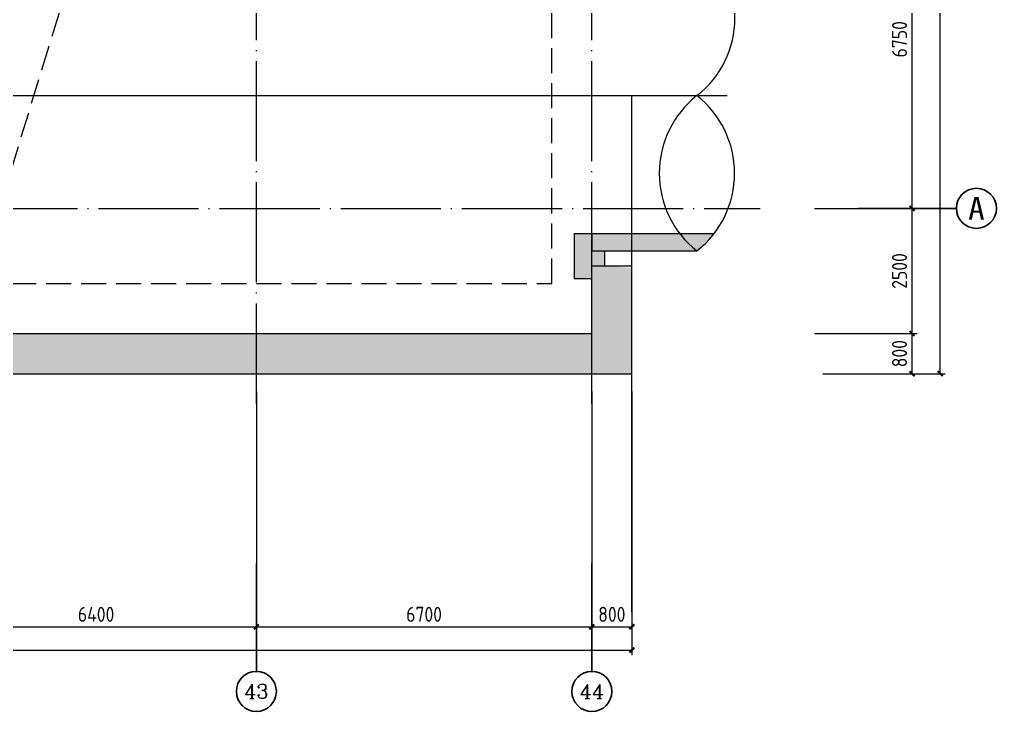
# Model space of a CAD drawing. Extents: x 4 to 13611208, y -605838 to 574722.
# Drawn here: x 13461467 to 13480978, y -28853 to -15041 of the extents above; entities that cross this region are included whole.
import ezdxf
from ezdxf.enums import TextEntityAlignment as Align

# ---------------------------------------------------------------- set-up
doc = ezdxf.new("R2010")
doc.units = 0
doc.header["$LTSCALE"] = 1000
doc.header["$MEASUREMENT"] = 0
doc.linetypes.add('DASH', pattern=[0.35, 0.25, -0.1])
doc.linetypes.add('DOTE', pattern=[2.42, 2, -0.2, 0.02, -0.2])
doc.layers.add('AXIS', color=3, linetype='Continuous')
doc.layers.add('AXIS_TEXT', color=7, linetype='Continuous')
doc.layers.add('建筑底图', color=8, linetype='Continuous', lineweight=13)
doc.styles.add('_TCH_AXIS', font='COMPLEX', dxfattribs={"bigfont": 'GBCBIG'})
doc.styles.add('COMPLEX', font='hztxt_e.shx', dxfattribs={"width": 0.6, "bigfont": 'HZTXT.shx'})
doc.styles.add('DIM_FONT', font='gbenor.shx', dxfattribs={"bigfont": 'gbcbig.shx'})
doc.styles.add('宋体', font='')
doc.styles.get('宋体').set_extended_font_data('SimSun')
doc.dimstyles.new('_TCH_ARCH&&100', dxfattribs={"dimtxt": 300, "dimasz": 100, "dimexe": 100, "dimexo": 100, "dimgap": 100, "dimtad": 1, "dimdec": 0, "dimzin": 0, "dimdsep": 46, "dimtxsty": 'DIM_FONT', "dimblk": 'ARCHTICK', "dimcen": 0.09, "dimclrd": 3, "dimclre": 3, "dimclrt": 7, "dimaunit": 1, "dimazin": 2, "dimtfac": 1, "dimtdec": 0, "dimtix": 1, "dimtmove": 2, "dimatfit": 3, "dimfxl": 1, "dimtolj": 1, "dimtzin": 0, "dimlwd": 18, "dimlwe": 18, "dimarcsym": 0})

# ---------------------------------------------------------------- blocks, each defined once
blk = doc.blocks.new('_ArchTick')
at = {"color": 0, "linetype": 'ByBlock', "const_width": 0.4}
blk.add_lwpolyline([(-0.5, -0.5), (0.5, 0.5)], dxfattribs=at)
blk = doc.blocks.new('*D1336')
at = {"layer": 'AXIS', "color": 3, "lineweight": 18}
for p, q in [((13459797, -22465), (13459797, -27264)), ((13466197, -22465), (13466197, -27264)), ((13459797, -27164), (13466197, -27164))]:
    blk.add_line(p, q, dxfattribs=at)
at = {"layer": 'AXIS', "color": 3, "lineweight": 18, "xscale": 100, "yscale": 100, "zscale": 100, "rotation": 180}
blk.add_blockref('_ArchTick', (13459797, -27164), dxfattribs=at)
at = {"layer": 'AXIS', "color": 3, "lineweight": 18, "xscale": 100, "yscale": 100, "zscale": 100}
blk.add_blockref('_ArchTick', (13466197, -27164), dxfattribs=at)
at = {"layer": 'AXIS', "color": 7, "insert": (13462997, -26914), "char_height": 300, "attachment_point": 5, "style": 'DIM_FONT'}
blk.add_mtext('\\A1;6400', dxfattribs=at)
blk = doc.blocks.new('*D1337')
at = {"layer": 'AXIS', "color": 3, "lineweight": 18}
for p, q in [((13466197, -22465), (13466197, -27264)), ((13472897, -22465), (13472897, -27264)), ((13466197, -27164), (13472897, -27164))]:
    blk.add_line(p, q, dxfattribs=at)
at = {"layer": 'AXIS', "color": 3, "lineweight": 18, "xscale": 100, "yscale": 100, "zscale": 100, "rotation": 180}
blk.add_blockref('_ArchTick', (13466197, -27164), dxfattribs=at)
at = {"layer": 'AXIS', "color": 3, "lineweight": 18, "xscale": 100, "yscale": 100, "zscale": 100}
blk.add_blockref('_ArchTick', (13472897, -27164), dxfattribs=at)
at = {"layer": 'AXIS', "color": 7, "insert": (13469547, -26914), "char_height": 300, "attachment_point": 5, "style": 'DIM_FONT'}
blk.add_mtext('\\A1;6700', dxfattribs=at)
blk = doc.blocks.new('*D1338')
at = {"layer": 'AXIS', "color": 3, "lineweight": 18}
for p, q in [((13472897, -22465), (13472897, -27264)), ((13473697, -22465), (13473697, -27264)), ((13472897, -27164), (13473697, -27164))]:
    blk.add_line(p, q, dxfattribs=at)
at = {"layer": 'AXIS', "color": 3, "lineweight": 18, "xscale": 100, "yscale": 100, "zscale": 100, "rotation": 180}
blk.add_blockref('_ArchTick', (13472897, -27164), dxfattribs=at)
at = {"layer": 'AXIS', "color": 3, "lineweight": 18, "xscale": 100, "yscale": 100, "zscale": 100}
blk.add_blockref('_ArchTick', (13473697, -27164), dxfattribs=at)
at = {"layer": 'AXIS', "color": 7, "insert": (13473297, -26914), "char_height": 300, "attachment_point": 5, "style": 'DIM_FONT'}
blk.add_mtext('\\A1;800', dxfattribs=at)
blk = doc.blocks.new('*D1342')
at = {"layer": 'AXIS', "color": 3, "lineweight": 18}
for p, q in [((13477342, -12060), (13479392, -12060)), ((13479292, -18810), (13479292, -12060)), ((13477342, -18810), (13479392, -18810))]:
    blk.add_line(p, q, dxfattribs=at)
at = {"layer": 'AXIS', "color": 3, "lineweight": 18, "xscale": 100, "yscale": 100, "zscale": 100}
for p, rotation in [((13479292, -12060), 90), ((13479292, -18810), 270)]:
    blk.add_blockref('_ArchTick', p, dxfattribs=dict(at, rotation=rotation))
at = {"layer": 'AXIS', "color": 7, "insert": (13479042, -15435), "char_height": 300, "attachment_point": 5, "rotation": 90, "style": 'DIM_FONT'}
blk.add_mtext('\\A1;6750', dxfattribs=at)
blk = doc.blocks.new('*D1341')
at = {"layer": 'AXIS', "color": 3, "lineweight": 18}
for p, q in [((13477342, -18810), (13479392, -18810)), ((13479292, -21310), (13479292, -18810)), ((13477342, -21310), (13479392, -21310))]:
    blk.add_line(p, q, dxfattribs=at)
at = {"layer": 'AXIS', "color": 3, "lineweight": 18, "xscale": 100, "yscale": 100, "zscale": 100}
for p, rotation in [((13479292, -18810), 90), ((13479292, -21310), 270)]:
    blk.add_blockref('_ArchTick', p, dxfattribs=dict(at, rotation=rotation))
at = {"layer": 'AXIS', "color": 7, "insert": (13479042, -20060), "char_height": 300, "attachment_point": 5, "rotation": 90, "style": 'DIM_FONT'}
blk.add_mtext('\\A1;2500', dxfattribs=at)
blk = doc.blocks.new('*D1340')
at = {"layer": 'AXIS', "color": 3, "lineweight": 18}
for p, q in [((13477510, -21310), (13479392, -21310)), ((13479292, -22110), (13479292, -21310)), ((13477510, -22110), (13479392, -22110))]:
    blk.add_line(p, q, dxfattribs=at)
at = {"layer": 'AXIS', "color": 3, "lineweight": 18, "xscale": 100, "yscale": 100, "zscale": 100}
for p, rotation in [((13479292, -21310), 90), ((13479292, -22110), 270)]:
    blk.add_blockref('_ArchTick', p, dxfattribs=dict(at, rotation=rotation))
at = {"layer": 'AXIS', "color": 7, "insert": (13479042, -21710), "char_height": 300, "attachment_point": 5, "rotation": 90, "style": 'DIM_FONT'}
blk.add_mtext('\\A1;800', dxfattribs=at)
blk = doc.blocks.new('*D1339')
at = {"layer": 'AXIS', "color": 3, "lineweight": 18}
for p, q in [((13477672, 4190), (13479956, 4190)), ((13479856, -22110), (13479856, 4190)), ((13477672, -22110), (13479956, -22110))]:
    blk.add_line(p, q, dxfattribs=at)
at = {"layer": 'AXIS', "color": 3, "lineweight": 18, "xscale": 100, "yscale": 100, "zscale": 100}
for p, rotation in [((13479856, 4190), 90), ((13479856, -22110), 270)]:
    blk.add_blockref('_ArchTick', p, dxfattribs=dict(at, rotation=rotation))
at = {"layer": 'AXIS', "color": 7, "insert": (13479606, -8960), "char_height": 300, "attachment_point": 5, "rotation": 90, "style": 'DIM_FONT'}
blk.add_mtext('\\A1;26300', dxfattribs=at)
blk = doc.blocks.new('*D1335')
at = {"layer": 'AXIS', "color": 3, "lineweight": 18}
for p, q in [((13430397, -22465), (13430397, -27729)), ((13473697, -22465), (13473697, -27729)), ((13430397, -27629), (13473697, -27629))]:
    blk.add_line(p, q, dxfattribs=at)
at = {"layer": 'AXIS', "color": 3, "lineweight": 18, "xscale": 100, "yscale": 100, "zscale": 100, "rotation": 180}
blk.add_blockref('_ArchTick', (13430397, -27629), dxfattribs=at)
at = {"layer": 'AXIS', "color": 3, "lineweight": 18, "xscale": 100, "yscale": 100, "zscale": 100}
blk.add_blockref('_ArchTick', (13473697, -27629), dxfattribs=at)
at = {"layer": 'AXIS', "color": 7, "insert": (13452047, -27379), "char_height": 300, "attachment_point": 5, "style": 'DIM_FONT'}
blk.add_mtext('\\A1;43300', dxfattribs=at)
blk = doc.blocks.new('_AXISO')
blk.add_circle((0, 0), 0.5)
at = {"layer": 'AXIS_TEXT', "style": 'COMPLEX', "width": 1.041667}
blk.add_attdef('A', text='', height=0.56, dxfattribs=at).set_placement((-0.25, -0.28), (0.25, -0.28), align=Align.FIT)

msp = doc.modelspace()

# ---------------------------------------------------------------- hatches: boundary and pattern name
at = {"layer": '建筑底图'}
h = msp.add_hatch(dxfattribs=at)
h.set_pattern_fill('钢筋混凝土', color=8, scale=100, style=0)
h.set_pattern_definition([(45, (793255.26, 9e-08), (-176.7766953, 176.7766953), []), (50, (793255.26, 9e-08), (717.260183, -62.752135), [75, -825]), (355, (793255.26, 9e-08), (-138.751334, 752.192134), [60, -660]), (100.4514, (793315, -5.2), (578.50938, 689.439542), [63.74019, -701.14211]), (46.1842, (793255.26, 200), (1067.24105, -165.519014), [112.5, -1237.5]), (96.6356, (793344.2, 186.2), (934.662706, 974.11787), [95.61029, -1051.713]), (351.1842, (793255.3, 200), (934.661945, 974.1186), [90, -990]), (21, (793355.26, 150), (596.907052, -402.61889), [75, -825]), (326, (793355.26, 150), (243.31533, 725.150045), [60, -660]), (71.4514, (793405, 116.45), (840.22263, 322.530497), [63.74019, -701.14211]), (37.5, (793255.26, 9e-08), (12.1598553, 332.893854), [0, -652, 0, -670, 0, -662.5]), (7.5, (793255.26, 9e-08), (263.069537, 394.411712), [0, -382, 0, -637, 0, -252.5]), (327.5, (793032.26, 9e-08), (533.822436, -22.554872), [0, -250, 0, -780, 0, -1035]), (317.5, (792932.26, 9e-08), (583.18617, 100.104982), [0, -325, 0, -518, 0, -735])])
h.paths.add_polyline_path([(13453297.4, -19710.3), (13453297.4, -19010.3), (13460397.4, -19010.3), (13460397.4, -21310.3), (13472897.4, -21310.3), (13472897.4, -20210.3), (13472547.4, -20210.3), (13472547.4, -19310.3), (13475342.1, -19310.3), (13474996.4, -19660.3), (13473147.4, -19660.3), (13473147.4, -19960.3), (13473697.4, -19996.7), (13473697.4, -22110.3), (13459597.4, -22110.3), (13459597.4, -19710.3)])

# ---------------------------------------------------------------- linework, layer by layer
at = {"layer": 'AXIS'}
for p, q in [((13478215, -18810.3), (13480178.5, -18810.3)), ((13473697.4, -26864.8), (13473697.4, -23434.9)), ((13466197.4, -25898), (13466197.4, -28052.5)), ((13472897.4, -25898), (13472897.4, -28052.5))]:
    msp.add_line(p, q, dxfattribs=at)
at = {"layer": '建筑底图', "color": 8, "linetype": 'DOTE'}
for p, q in [((13466197.4, -22710.3), (13466197.4, 3889.7)), ((13472897.4, -22710.3), (13472897.4, 3889.7)), ((13436422.6, -18810.3), (13476260, -18810.3))]:
    msp.add_line(p, q, dxfattribs=at)
at = {"layer": '建筑底图', "color": 8}
for p, q in [((13473697.4, -23434.9), (13473697.4, -16558.6)), ((13472547.4, -19310.3), (13472547.4, -20210.3)), ((13472547.4, -19310.3), (13472897.4, -19310.3)), ((13472897.4, -19310.3), (13472897.4, -19660.3)), ((13472897.4, -19310.3), (13475342.1, -19310.3)), ((13472897.4, -19660.3), (13473147.4, -19660.3)), ((13473147.4, -19660.3), (13473147.4, -19960.3)), ((13473147.4, -19660.3), (13474996.4, -19660.3)), ((13472897.4, -21310.3), (13472897.4, -19960.3)), ((13472897.4, -19960.3), (13473147.4, -19960.3)), ((13472897.4, -19960.3), (13473697.4, -19960.3)), ((13473697.4, -22110.3), (13473697.4, -19960.3)), ((13472547.4, -20210.3), (13472897.4, -20210.3)), ((13460397.4, -21310.3), (13472897.4, -21310.3)), ((13459597.4, -22110.3), (13473697.4, -22110.3))]:
    msp.add_line(p, q, dxfattribs=at)
at = {"layer": '建筑底图', "color": 8, "linetype": 'DASH', "ltscale": 2}
msp.add_lwpolyline([(13472097.4, -12810.3), (13460597.4, -12810.3), (13460597.4, -20310.3), (13472097.4, -20310.3)], close=True, dxfattribs=at)
msp.add_lwpolyline([(13472097.4, -12810.3), (13462467.2, -14235.4), (13460597.4, -20310.3)], dxfattribs=at)
at = {"layer": '建筑底图', "color": 8, "ltscale": 0.1, "flags": 128}
msp.add_lwpolyline([(13251043.5, -16560.3), (13468504, -16560.3), (13469504, -16560.3), (13470504, -16560.2), (13471504, -16560.1), (13472504, -16560), (13473504, -16559.7), (13474504, -16559.4), (13475504, -16558.8), (13475599.3, -16558.8)], dxfattribs=at)
at = {"layer": '建筑底图', "color": 8}
for centre, radius, start, end in [((13473794.9, -15010.3), 1961.1, 307.78101, 52.219), ((13476215.6, -18110.3), 1972.1, 128.18863, 231.81136), ((13473777.1, -18110.3), 1972.1, 308.18863, 51.81135)]:
    msp.add_arc(centre, radius, start, end, dxfattribs=at)

# ---------------------------------------------------------------- block references
at = {"layer": 'AXIS'}
ref = msp.add_blockref('_AXISO', (13480578.5, -18810.3), dxfattribs=dict(at, xscale=800, yscale=800, zscale=2400))
ref.add_attrib('A', 'A', dxfattribs={"layer": 'AXIS_TEXT', "height": 452.9, "style": '宋体', "width": 1.022727}).set_placement((13480413.8, -19036.7), (13480743.1, -19036.7), align=Align.FIT)
ref = msp.add_blockref('_AXISO', (13466197.4, -28452.5), dxfattribs=dict(at, xscale=800, yscale=800, zscale=2400))
ref.add_attrib('A', '43', dxfattribs={"layer": 'AXIS_TEXT', "height": 288.12, "style": '_TCH_AXIS'}).set_placement((13465957.3, -28596.6), (13466437.5, -28596.6), align=Align.FIT)
ref = msp.add_blockref('_AXISO', (13472897.4, -28452.5), dxfattribs=dict(at, xscale=800, yscale=800, zscale=2400))
ref.add_attrib('A', '44', dxfattribs={"layer": 'AXIS_TEXT', "height": 276.42, "style": '_TCH_AXIS'}).set_placement((13472653.9, -28590.7), (13473140.9, -28590.7), align=Align.FIT)

# ---------------------------------------------------------------- dimensions: what is measured, and where the dimension line sits
for p1, p2, distance, picture, middle in [((13477572.5, -22110.3), (13477572.5, 4189.7), -2284, '*D1339', (13479606.5, -8960.3)), ((13477242.5, -18810.3), (13477242.5, -12060.3), -2050, '*D1342', (13479042.5, -15435.3)), ((13477242.5, -21310.3), (13477242.5, -18810.3), -2050, '*D1341', (13479042.5, -20060.3)), ((13477410, -22110.3), (13477410, -21310.3), -1882.5, '*D1340', (13479042.5, -21710.3)), ((13430397.4, -22365.2), (13473697.4, -22365.2), -5263.8, '*D1335', (13452047.4, -27379)), ((13459797.4, -22365.2), (13466197.4, -22365.2), -4799.2, '*D1336', (13462997.4, -26914.5)), ((13466197.4, -22365.2), (13472897.4, -22365.2), -4799.2, '*D1337', (13469547.4, -26914.5)), ((13472897.4, -22365.2), (13473697.4, -22365.2), -4799.2, '*D1338', (13473297.4, -26914.5))]:
    dim = msp.add_aligned_dim(p1=p1, p2=p2, distance=distance, dimstyle='_TCH_ARCH&&100', dxfattribs=at)
    dim.commit()
    dim.dimension.update_dxf_attribs({"geometry": picture, "text_midpoint": middle})

doc.saveas('drawing.dxf')
